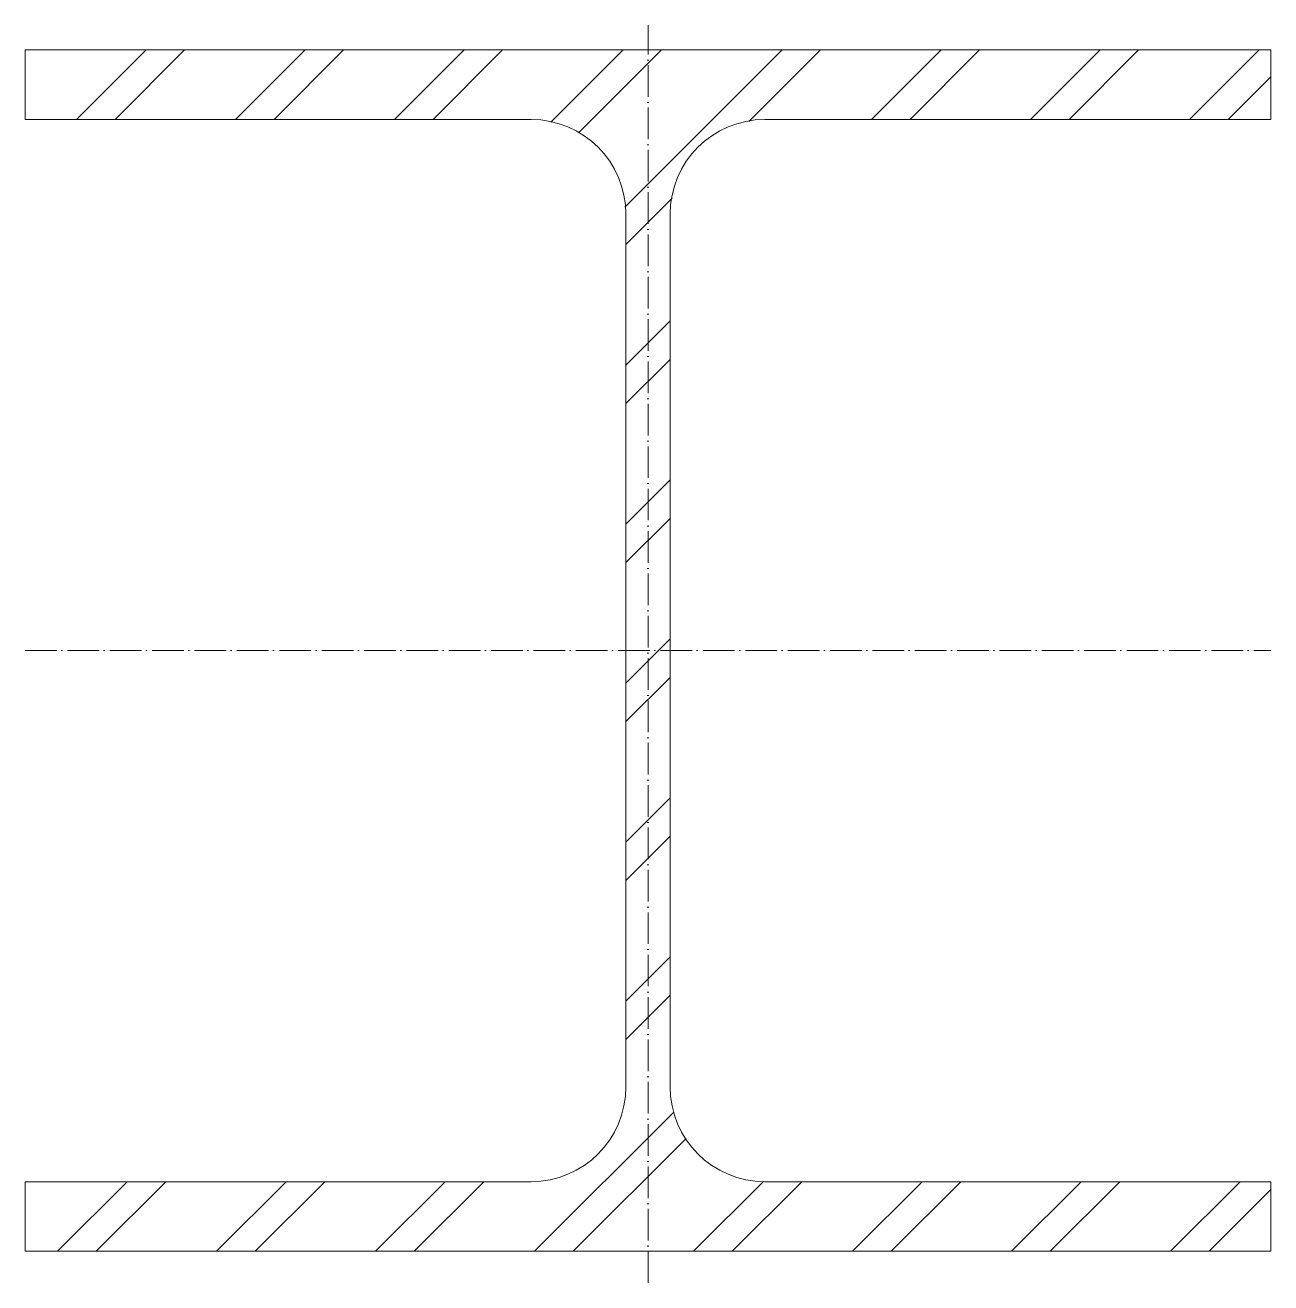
# Model space of a CAD drawing. Header units: metres. Extents: x -99 to 98, y -100 to 99.
import ezdxf

# ---------------------------------------------------------------- set-up
doc = ezdxf.new("R2010")
doc.units = ezdxf.units.M
doc.linetypes.add('MV_hartlijn_staal', pattern=[6.6, 5, -0.8, 0, -0.8])
doc.layers.add('A-DETL-GENF', color=92, linetype='Continuous', lineweight=18)

# ---------------------------------------------------------------- blocks, each defined once
blk = doc.blocks.new('28 Staalprofielen DIN_DIE_DILl 2d - DIE20-4447752-00_0 Basismaterialen')
at = {"layer": 'A-DETL-GENF', "lineweight": 13}
h = blk.add_hatch(dxfattribs=at)
h.set_pattern_fill('FP_532', color=256, style=0, pattern_type=2)
h.set_pattern_definition([(225, (1386.631, 3541.344), (12.57236, -12.57236), []), (225, (1386.631, 3522.294), (12.57236, -12.57236), [])])
h.paths.add_polyline_path([(-98.5, 95), (-98.5, 84), (-18.5, 84), (-14.62, 83.49), (-11, 81.99), (-7.89, 79.61), (-5.51, 76.5), (-4.01, 72.88), (-3.5, 69), (-3.5, -69), (-4.01, -72.88), (-5.51, -76.5), (-7.89, -79.61), (-11, -81.99), (-14.62, -83.49), (-18.5, -84), (-98.5, -84), (-98.5, -95), (98.5, -95), (98.5, -84), (18.5, -84), (14.62, -83.49), (11, -81.99), (7.89, -79.61), (5.51, -76.5), (4.01, -72.88), (3.5, -69), (3.5, 69), (4.01, 72.88), (5.51, 76.5), (7.89, 79.61), (11, 81.99), (14.62, 83.49), (18.5, 84), (98.5, 84), (98.5, 95)])
at = {"layer": 'A-DETL-GENF', "linetype": 'MV_hartlijn_staal', "lineweight": 13}
for p, q in [((0, -100), (0, 98.92)), ((-98.5, 0), (98.5, 0))]:
    blk.add_line(p, q, dxfattribs=at)
at = {"layer": 'A-DETL-GENF'}
for p, q in [((98.5, 95), (-98.5, 95)), ((-98.5, 95), (-98.5, 84)), ((98.5, 95), (-98.5, 95)), ((-98.5, 95), (-98.5, 84)), ((98.5, 84), (98.5, 95)), ((98.5, 95), (98.5, 84)), ((-98.5, 84), (-18.5, 84)), ((-98.5, 84), (-18.5, 84)), ((18.5, 84), (98.5, 84)), ((98.5, 84), (18.5, 84)), ((-3.5, 69), (-3.5, -69)), ((-3.5, -69), (-3.5, 69)), ((3.5, -69), (3.5, 69)), ((3.5, -69), (3.5, 69)), ((-18.5, -84), (-98.5, -84)), ((-98.5, -84), (-98.5, -95)), ((-98.5, -95), (-98.5, -84)), ((-98.5, -84), (-18.5, -84)), ((98.5, -84), (18.5, -84)), ((98.5, -84), (18.5, -84)), ((98.5, -95), (98.5, -84)), ((98.5, -95), (98.5, -84)), ((-98.5, -95), (98.5, -95)), ((98.5, -95), (-98.5, -95))]:
    blk.add_line(p, q, dxfattribs=at)
for centre, start, end in [((-18.5, 69), 360, 90), ((-18.5, 69), 360, 90), ((18.5, 69), 90, 180), ((18.5, 69), 90, 180), ((-18.5, -69), 270, 360), ((-18.5, -69), 270, 0), ((18.5, -69), 180, 270), ((18.5, -69), 180, 270)]:
    blk.add_arc(centre, 15, start, end, dxfattribs=at)

msp = doc.modelspace()

# ---------------------------------------------------------------- block references
msp.add_blockref('28 Staalprofielen DIN_DIE_DILl 2d - DIE20-4447752-00_0 Basismaterialen', (0, 0))

doc.saveas('drawing.dxf')
